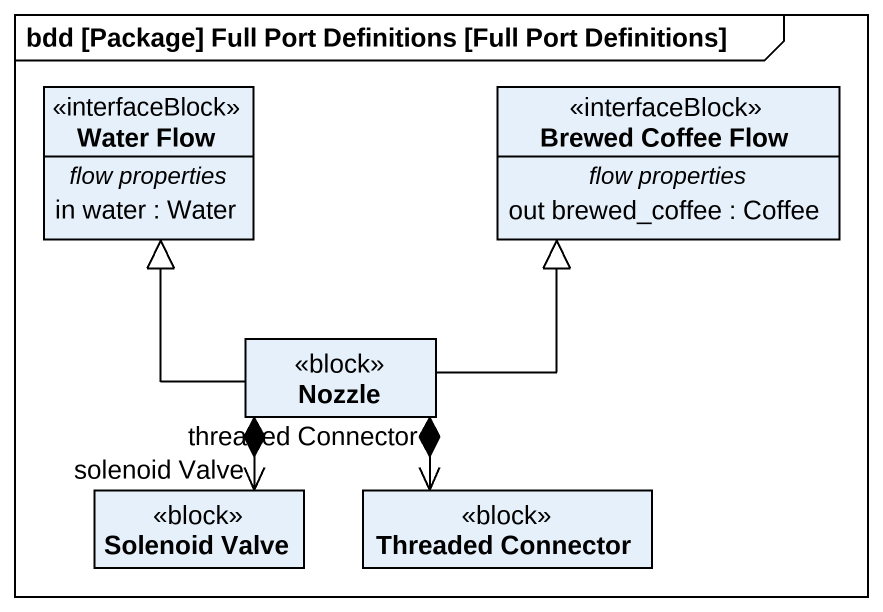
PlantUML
@startuml
mainframe bdd [Package] Full Port Definitions [Full Port Definitions]
hide circle
hide empty members
class "Water Flow" as Water_Flow <<interfaceBlock>> {
  -- flow properties --
  in water : Water
}
class "Brewed Coffee Flow" as Brewed_Coffee_Flow <<interfaceBlock>> {
  -- flow properties --
  out brewed_coffee : Coffee
}
class Nozzle <<block>>
class "Solenoid Valve" as Solenoid_Valve <<block>>
class "Threaded Connector" as Threaded_Connector <<block>>
Nozzle -up-|> Water_Flow
Nozzle -up-|> Brewed_Coffee_Flow
Nozzle *--> "solenoid Valve" Solenoid_Valve
Nozzle *--> "threaded Connector" Threaded_Connector
@enduml
